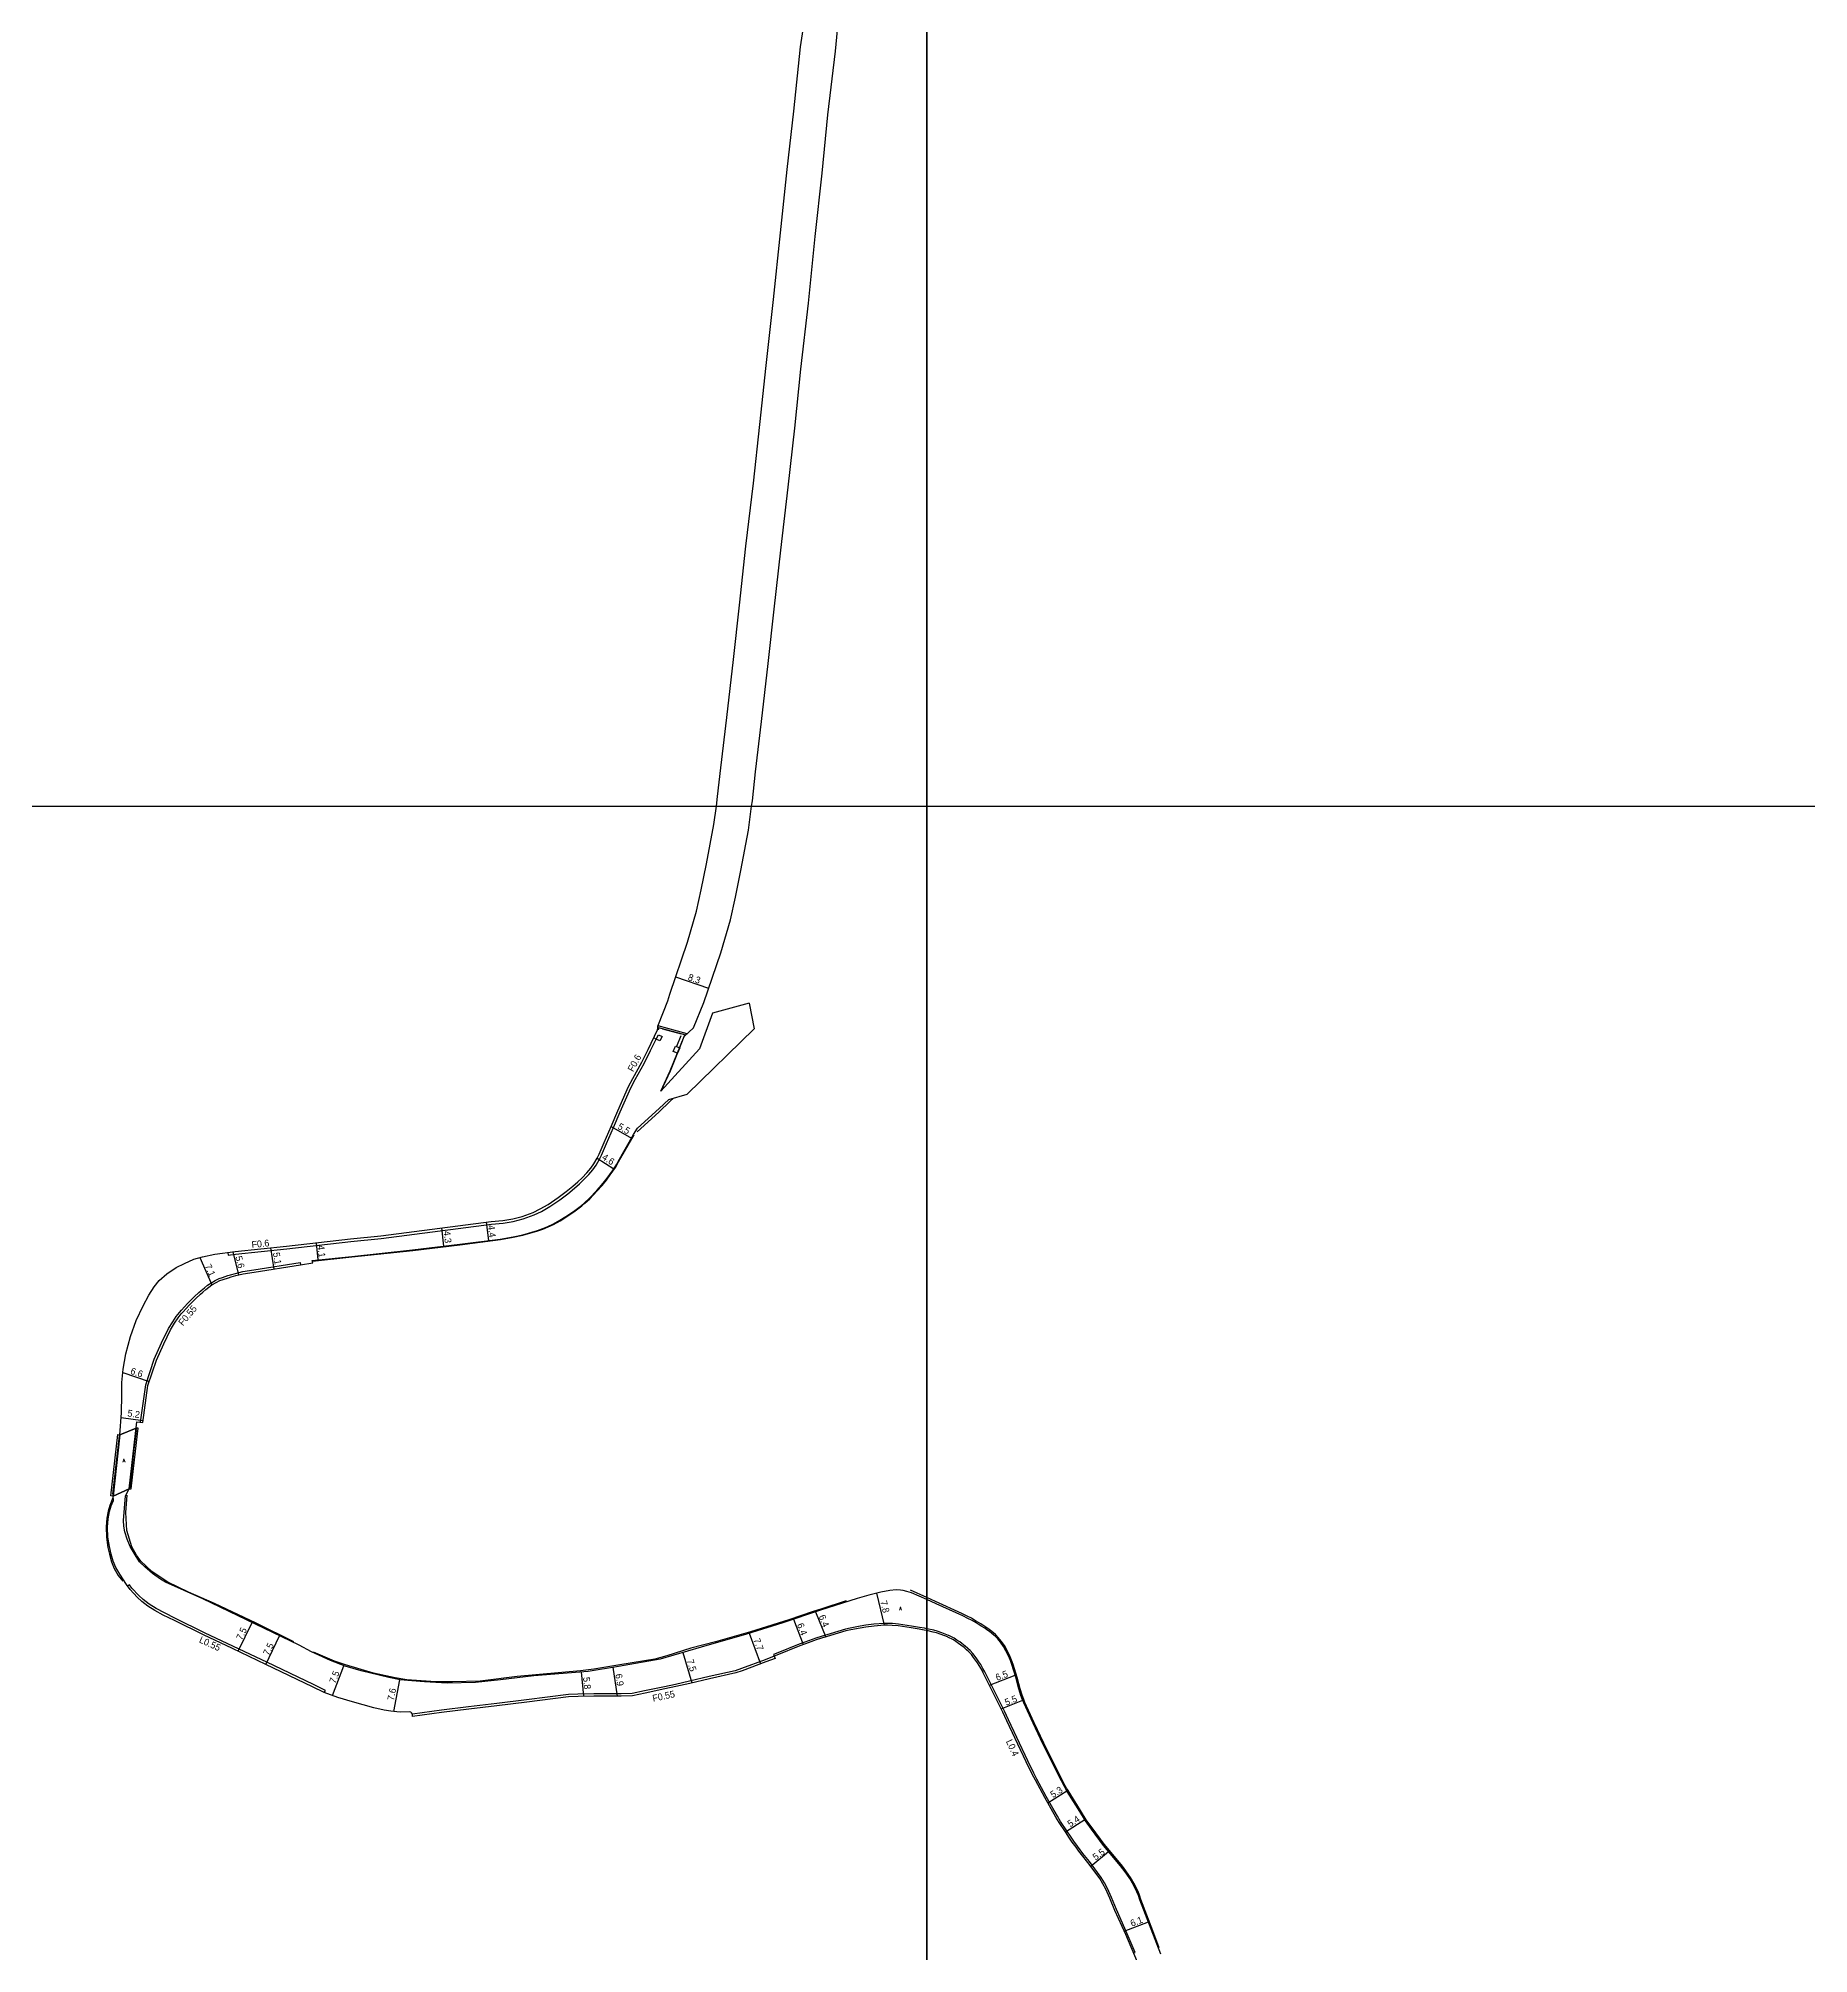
# Model space of a CAD drawing. Header units: metres. Extents: x -26400 to -24800, y -81000 to -78000.
# Drawn here: x -25809.7 to -25391.8, y -80670.9 to -80218.8 of the extents above; entities that cross this region are included whole.
import ezdxf

# ---------------------------------------------------------------- set-up
doc = ezdxf.new("R2010")
doc.units = ezdxf.units.M
doc.header["$LTSCALE"] = 2.5
for name, color, linetype in [('側溝・桝', 7, 'Continuous'), ('図郭', 7, 'Continuous'), ('幅員', 7, 'Continuous'), ('歩道・分離帯・安全施設', 7, 'Continuous'), ('舗装', 7, 'Continuous'), ('道路', 7, 'Continuous')]:
    doc.layers.add(name, color=color, linetype=linetype)
doc.styles.get("Standard").update_dxf_attribs({"font": ''})
doc.styles.add('YOKO_DECO', font='txt.shx', dxfattribs={"bigfont": 'extfont.shx'})
doc.styles.get('Standard').set_extended_font_data('@MS PGothic')

msp = doc.modelspace()

# ---------------------------------------------------------------- linework, layer by layer
at = {"layer": '側溝・桝'}
for points in [[(-25764.99, -80505.4), (-25764.91, -80506.03), (-25763.13, -80505.79), (-25751.05, -80504.5), (-25735.98, -80502.8), (-25728.81, -80502.05), (-25702.72, -80498.71), (-25700.01, -80498.43), (-25697.59, -80498.09), (-25695.29, -80497.48), (-25692.64, -80496.5), (-25690.94, -80495.68), (-25688.95, -80494.57), (-25686.64, -80492.93), (-25684.76, -80491.52), (-25683.12, -80490.22), (-25681.93, -80489.15), (-25680.93, -80488.19), (-25679.75, -80486.99), (-25678.83, -80485.86), (-25678.04, -80484.77), (-25677.21, -80483.39), (-25676.77, -80482.45), (-25675.57, -80479.68), (-25673.93, -80475.86), (-25672.36, -80472.19), (-25669.85, -80466.51), (-25668.84, -80464.58), (-25666.68, -80460.74), (-25665.18, -80457.74), (-25663.86, -80455.02), (-25664.44, -80454.74)], [(-25658.05, -80454.21), (-25659.08, -80456.79)], [(-25785.6, -80545.43), (-25784.37, -80536.67), (-25782.34, -80530.61), (-25780.61, -80526.74), (-25778.95, -80523.35), (-25777.99, -80521.76), (-25777.16, -80520.53), (-25776.37, -80519.55), (-25775.9, -80519.03), (-25774.52, -80517.44), (-25772.9, -80515.84), (-25771.81, -80514.81), (-25771.25, -80514.33), (-25770.51, -80513.73), (-25769.75, -80513.13), (-25769.02, -80512.61), (-25767.99, -80511.98), (-25767.03, -80511.53), (-25766.26, -80511.26), (-25765, -80510.85), (-25764.32, -80510.65), (-25763.2, -80510.33), (-25761.46, -80509.88), (-25758.81, -80509.49), (-25747.92, -80507.74), (-25747.83, -80508.28)], [(-25742.2, -80609.3), (-25741.95, -80608.79), (-25744.72, -80607.4), (-25755.74, -80602.11), (-25763.65, -80598.38), (-25770.48, -80595.14), (-25777.33, -80591.79), (-25779.94, -80590.49), (-25781.89, -80589.42), (-25783.55, -80588.4), (-25784.96, -80587.32), (-25785.99, -80586.38), (-25787.62, -80584.6), (-25788.16, -80583.85), (-25788.62, -80584.18)], [(-25600, -80594.22), (-25600.55, -80594.1), (-25601.73, -80593.88), (-25603.62, -80593.58), (-25606.69, -80593.12), (-25608.12, -80593.01), (-25609.24, -80592.95), (-25610.06, -80592.97), (-25612.46, -80593.14), (-25614.42, -80593.4), (-25615.74, -80593.61), (-25618.05, -80594.07), (-25619.21, -80594.33), (-25622.8, -80595.42), (-25624.95, -80596.04), (-25626.2, -80596.42), (-25628.8, -80597.36), (-25630.1, -80597.85), (-25635.58, -80600.07), (-25636.17, -80600.33), (-25635.99, -80600.72)], [(-25551.18, -80670.78), (-25550.83, -80670.62), (-25552.69, -80666.27), (-25555.22, -80660.52), (-25556.43, -80657.64), (-25557.37, -80655.52), (-25558.07, -80654.21), (-25558.84, -80652.93), (-25559.69, -80651.72), (-25561.62, -80649.15), (-25563.14, -80647.25), (-25563.76, -80646.43), (-25564.39, -80645.55), (-25565.3, -80644.33), (-25565.95, -80643.44), (-25566.92, -80641.92), (-25568.41, -80639.7), (-25569.14, -80638.48), (-25570.27, -80636.55), (-25571.78, -80633.82), (-25573.99, -80629.75), (-25574.72, -80628.33), (-25576.15, -80625.43), (-25580.68, -80615.74), (-25581.66, -80613.69), (-25586.28, -80604.4), (-25586.73, -80603.56), (-25587.26, -80602.69), (-25587.68, -80602.03), (-25588.37, -80601.06), (-25588.79, -80600.47), (-25589.16, -80600.03), (-25589.79, -80599.37), (-25590.32, -80598.89), (-25590.93, -80598.34), (-25591.71, -80597.72), (-25592.23, -80597.31), (-25592.89, -80596.87), (-25593.52, -80596.46), (-25594.81, -80595.81), (-25594.88, -80595.77), (-25596.47, -80595.18), (-25597.58, -80594.8), (-25598.35, -80594.57), (-25600, -80594.22)], [(-25635.99, -80600.72), (-25638.13, -80601.53), (-25643.72, -80603.61), (-25645.21, -80604.13), (-25651.37, -80605.51), (-25656.04, -80606.59), (-25659.34, -80607.36), (-25661.92, -80607.89), (-25666.61, -80608.87), (-25669.54, -80609.51), (-25672.12, -80609.55), (-25678.59, -80609.56), (-25682.33, -80609.64), (-25684.59, -80609.75), (-25694.48, -80611.03), (-25701.52, -80611.85), (-25708.15, -80612.67), (-25714.58, -80613.46), (-25721.42, -80614.41)]]:
    msp.add_lwpolyline(points, dxfattribs=at)
for points in [[(-25663.86, -80455.02), (-25663.36, -80453.97), (-25662.48, -80454.4), (-25662.99, -80455.44)], [(-25658.84, -80458.36), (-25659.85, -80457.96), (-25659.34, -80456.69), (-25658.32, -80457.09)]]:
    msp.add_lwpolyline(points, close=True, dxfattribs=at)
at = {"layer": '図郭'}
for points in [[(-26400, -80400), (-25600, -80400), (-25600, -79800), (-26400, -79800)], [(-25600, -80400), (-24800, -80400), (-24800, -79800), (-25600, -79800)], [(-26400, -80400), (-25600, -80400), (-25600, -81000), (-26400, -81000)], [(-25600, -80400), (-24800, -80400), (-24800, -81000), (-25600, -81000)]]:
    msp.add_lwpolyline(points, close=True, dxfattribs=at)
at = {"layer": '幅員'}
for points in [[(-25651.46, -80443.04), (-25659.27, -80440.36)], [(-25674.5, -80475.62), (-25669.69, -80478.37)], [(-25677.76, -80483.09), (-25673.86, -80485.61)], [(-25704.01, -80498.24), (-25703.45, -80502.57)], [(-25714.55, -80499.59), (-25714.05, -80503.91)], [(-25771.6, -80506.58), (-25768.72, -80513.06)], [(-25763.82, -80505.25), (-25762.43, -80510.69)], [(-25754.92, -80504.28), (-25754.12, -80509.29)], [(-25744.13, -80503.08), (-25743.7, -80507.14)], [(-25789.74, -80533.72), (-25783.51, -80535.81)], [(-25790.12, -80544.37), (-25785, -80545.09)], [(-25611.88, -80585.83), (-25610.04, -80593.4)], [(-25762.53, -80599.54), (-25759.27, -80592.74)], [(-25631.46, -80591.96), (-25629.2, -80597.97)], [(-25626.23, -80590.2), (-25623.84, -80596.17)], [(-25755.98, -80602.62), (-25752.75, -80595.87)], [(-25641.96, -80595.28), (-25639.27, -80602.53)], [(-25657.57, -80599.82), (-25655.49, -80607.02)], [(-25740.29, -80609.98), (-25737.57, -80602.95)], [(-25725.81, -80613.75), (-25724.39, -80606.25)], [(-25681.6, -80604.42), (-25680.99, -80610.15)], [(-25674.1, -80603.32), (-25673.08, -80610.09)], [(-25585.2, -80607.53), (-25579.11, -80605.19)], [(-25582.42, -80613.13), (-25577.34, -80611.09)], [(-25571.44, -80635.32), (-25566.91, -80632.5)], [(-25567.28, -80642.16), (-25562.71, -80639.23)], [(-25561.3, -80650.29), (-25557.07, -80646.79)], [(-25553.39, -80665.59), (-25547.7, -80663.39)]]:
    msp.add_lwpolyline(points, dxfattribs=at)
at = {"layer": '歩道・分離帯・安全施設'}
for points in [[(-25662.71, -80467.23), (-25660.51, -80462.51), (-25657.66, -80455.46)], [(-25668.35, -80476.88), (-25663.23, -80472.23), (-25660.55, -80469.66), (-25659.78, -80468.95)], [(-25745.02, -80507.42), (-25735.67, -80506.43), (-25721.33, -80504.9), (-25710.18, -80503.59), (-25700.64, -80502.34), (-25697.63, -80501.8), (-25695.33, -80501.32), (-25693.16, -80500.71), (-25691.84, -80500.3), (-25690.59, -80499.87), (-25689.35, -80499.35), (-25688.07, -80498.77), (-25686.55, -80497.89), (-25684.47, -80496.61), (-25683.03, -80495.58), (-25681.45, -80494.39), (-25680.69, -80493.75), (-25679.56, -80492.71), (-25677.77, -80490.84), (-25676.65, -80489.55), (-25675.63, -80488.29), (-25674.71, -80487.07), (-25674.08, -80486.21), (-25673.43, -80485.21), (-25673.07, -80484.59), (-25672.73, -80483.97), (-25669.04, -80477.6)], [(-25788.02, -80560.98), (-25787.05, -80551.9), (-25786.5, -80547.42)], [(-25790.59, -80548.66), (-25792.17, -80562.48)], [(-25792.12, -80563.3), (-25792.82, -80565.08), (-25793.21, -80566.42), (-25793.51, -80568.12), (-25793.71, -80570.18), (-25793.63, -80572.59), (-25793.31, -80575.03), (-25792.91, -80576.64), (-25792.42, -80578.39), (-25791.81, -80580), (-25790.85, -80581.65), (-25789.74, -80582.97)], [(-25749.4, -80597.33), (-25758.26, -80592.92), (-25768.1, -80588.29), (-25774.24, -80585.57), (-25779.16, -80583.2), (-25782.89, -80580.73), (-25785.54, -80578.27), (-25786.51, -80576.81), (-25787.63, -80574.9), (-25788.79, -80571.02), (-25789.02, -80566.76), (-25788.76, -80562.67)], [(-25618.99, -80587.6), (-25624.76, -80589.51), (-25626.8, -80590.11), (-25632.54, -80592.07), (-25641.58, -80594.96), (-25649.9, -80597.27), (-25655.66, -80598.83), (-25661.38, -80600.62), (-25664.16, -80601.37), (-25672.44, -80602.71), (-25678.62, -80603.74), (-25681.76, -80604.12), (-25696.69, -80605.5), (-25705.4, -80606.6), (-25711.94, -80606.78), (-25715.9, -80606.74), (-25722.73, -80606.24), (-25725.5, -80605.81), (-25730.61, -80604.67), (-25737.23, -80602.75), (-25739.79, -80601.84), (-25744.75, -80599.74)], [(-25600, -80586.84), (-25603.84, -80585.12)], [(-25545.15, -80669.52), (-25546.62, -80665.56), (-25549.45, -80658.15), (-25549.79, -80657.13), (-25550.14, -80656.25), (-25550.88, -80654.66), (-25551.9, -80652.93), (-25552.45, -80652.11), (-25553.05, -80651.34), (-25553.59, -80650.61), (-25554.14, -80649.89), (-25558.13, -80645.06), (-25560.98, -80641.24), (-25562.35, -80639.3), (-25563.73, -80637.14), (-25566.65, -80632.41), (-25566.99, -80631.85), (-25567.3, -80631.31), (-25568.68, -80628.62), (-25572.34, -80621.22), (-25574.68, -80616.39), (-25576.02, -80613.5), (-25576.84, -80611.63), (-25577.12, -80610.93), (-25577.49, -80609.93), (-25577.96, -80608.41), (-25578.67, -80605.71), (-25579.61, -80602.62), (-25579.97, -80601.63), (-25580.5, -80600.47), (-25581.68, -80598.18), (-25582.44, -80597.11), (-25583.11, -80596.26), (-25583.77, -80595.6), (-25584.65, -80594.87), (-25585.28, -80594.41), (-25585.86, -80593.98), (-25586.42, -80593.58), (-25587.26, -80593.06), (-25588.48, -80592.32), (-25589.45, -80591.75), (-25590.47, -80591.22), (-25591.69, -80590.62), (-25597.97, -80587.75), (-25600, -80586.84)]]:
    msp.add_lwpolyline(points, dxfattribs=at)
at = {"layer": '舗装'}
for points in [[(-25662.37, -80452.61), (-25657.94, -80453.8)], [(-25790.43, -80548.4), (-25786.62, -80546.83)], [(-25788.26, -80561.15), (-25792.07, -80562.89)]]:
    msp.add_lwpolyline(points, dxfattribs=at)
at = {"layer": '道路'}
for points in [[(-25641.34, -80400), (-25641.17, -80398.74), (-25640.4, -80391.91), (-25638.98, -80380.01), (-25637.45, -80366.36), (-25636.02, -80353.52), (-25634.47, -80339.57), (-25632.71, -80324.71), (-25631.18, -80310.78), (-25629.69, -80296.87), (-25627.93, -80281.27), (-25626.34, -80265.57), (-25624.72, -80250.59), (-25623.33, -80236.83), (-25621.58, -80221.8), (-25620.8, -80214.31), (-25619.4, -80205.11), (-25617.24, -80192.66), (-25614.03, -80178.68), (-25610.56, -80166.32), (-25606.49, -80153.48), (-25602.18, -80141.66), (-25600, -80136.39)], [(-25649.67, -80400), (-25649.37, -80397.73), (-25648.6, -80390.96), (-25647.18, -80379.06), (-25645.65, -80365.44), (-25644.23, -80352.61), (-25642.67, -80338.63), (-25640.91, -80323.78), (-25639.39, -80309.89), (-25637.9, -80295.97), (-25636.14, -80280.39), (-25634.55, -80264.71), (-25632.92, -80249.7), (-25631.4, -80235.94), (-25629.77, -80220.75), (-25628.64, -80213.15)], [(-25660.64, -80444.39), (-25656.46, -80432.13), (-25654.34, -80424.83), (-25653.24, -80419.8), (-25652.02, -80413.66), (-25650.26, -80404.35), (-25649.67, -80400)], [(-25652.59, -80446.35), (-25648.59, -80434.62), (-25646.33, -80426.86), (-25645.16, -80421.48), (-25643.91, -80415.24), (-25642.11, -80405.66), (-25641.34, -80400)], [(-25663.52, -80452.81), (-25663.31, -80451.58), (-25661.15, -80445.95), (-25660.64, -80444.39)], [(-25641.9, -80446.57), (-25650.55, -80448.88), (-25653.62, -80457.34), (-25662.77, -80467.3)], [(-25657.23, -80454.43), (-25655.08, -80452.37), (-25652.59, -80446.35)], [(-25641.9, -80446.57), (-25640.72, -80452.57)], [(-25600, -80594.66), (-25600.63, -80594.52), (-25601.8, -80594.3), (-25603.69, -80594), (-25606.74, -80593.54), (-25608.14, -80593.43), (-25609.24, -80593.38), (-25610.04, -80593.4), (-25612.42, -80593.57), (-25614.36, -80593.83), (-25615.72, -80594.04), (-25617.96, -80594.49), (-25619.1, -80594.74), (-25622.69, -80595.84), (-25624.82, -80596.45), (-25626.07, -80596.83), (-25628.65, -80597.76), (-25629.94, -80598.25), (-25635.41, -80600.47), (-25635.99, -80600.72), (-25635.8, -80601.22), (-25637.95, -80602.04), (-25643.54, -80604.11), (-25645.07, -80604.65), (-25651.25, -80606.04), (-25655.92, -80607.11), (-25659.23, -80607.88), (-25661.81, -80608.42), (-25666.5, -80609.39), (-25669.47, -80610.04), (-25672.11, -80610.09), (-25678.58, -80610.1), (-25682.31, -80610.18), (-25684.57, -80610.29), (-25694.41, -80611.56), (-25701.46, -80612.38), (-25708.08, -80613.2), (-25714.51, -80613.99), (-25721.35, -80614.94), (-25721.42, -80614.41), (-25721.61, -80614.09), (-25721.82, -80613.91), (-25722.2, -80613.79), (-25724.27, -80613.88), (-25725.11, -80613.86), (-25726.54, -80613.65), (-25728.11, -80613.42), (-25730.55, -80612.86), (-25735.54, -80611.47), (-25739.02, -80610.44), (-25742.2, -80609.3), (-25744.97, -80607.91), (-25755.98, -80602.62), (-25763.9, -80598.89), (-25770.73, -80595.65), (-25777.58, -80592.3), (-25780.21, -80590.99), (-25782.18, -80589.92), (-25783.85, -80588.89), (-25785.3, -80587.77), (-25786.39, -80586.78), (-25788.06, -80584.96), (-25788.9, -80583.79), (-25790.44, -80581.3), (-25791.41, -80579.72), (-25792.01, -80578.25), (-25792.51, -80576.61), (-25792.92, -80574.83), (-25793.27, -80572.57), (-25793.36, -80570.27), (-25793.2, -80568.27), (-25792.9, -80566.57), (-25792.52, -80565.2), (-25791.97, -80563.92), (-25792.07, -80562.89), (-25790.43, -80548.4), (-25790.04, -80543.25), (-25790.01, -80539.1), (-25789.99, -80536.12), (-25789.66, -80532.93), (-25789.04, -80529.31), (-25787.97, -80525.24), (-25786.61, -80521.44), (-25784.98, -80517.99), (-25783.64, -80515.44), (-25782.4, -80513.51), (-25781.15, -80512.01), (-25779.36, -80510.46), (-25777.16, -80508.97), (-25775.17, -80508), (-25772.99, -80506.99), (-25770.94, -80506.39), (-25768.02, -80505.8), (-25763.21, -80505.17), (-25751.12, -80503.87), (-25736.05, -80502.17), (-25728.89, -80501.43), (-25702.79, -80498.09), (-25700.09, -80497.81), (-25697.7, -80497.47), (-25695.49, -80496.89), (-25692.89, -80495.93), (-25691.26, -80495.11), (-25689.35, -80494.05), (-25687.01, -80492.42), (-25685.14, -80491.03), (-25683.52, -80489.74), (-25682.36, -80488.7), (-25681.35, -80487.73), (-25680.24, -80486.6), (-25679.33, -80485.48), (-25678.57, -80484.43), (-25677.76, -80483.09), (-25677.34, -80482.19), (-25676.14, -80479.43), (-25674.5, -80475.62), (-25672.93, -80471.95), (-25670.42, -80466.24), (-25669.39, -80464.28), (-25667.23, -80460.45), (-25665.74, -80457.46), (-25663.52, -80452.81)], [(-25662.77, -80467.3), (-25660.54, -80462.5), (-25657.23, -80454.43)], [(-25600, -80587.31), (-25603.61, -80585.7), (-25604.67, -80585.43), (-25605.54, -80585.2), (-25606.19, -80585.08), (-25607.22, -80585.05), (-25608.72, -80585.15), (-25610.85, -80585.58), (-25613.67, -80586.25), (-25616.41, -80587.04), (-25625.05, -80589.81), (-25633.97, -80592.81), (-25642.57, -80595.47), (-25653.27, -80598.56), (-25662.94, -80601.39), (-25672.73, -80603.09), (-25679.93, -80604.28), (-25692.76, -80605.36), (-25700.63, -80606.28), (-25706.48, -80606.89), (-25713.21, -80607.06), (-25718.56, -80606.72), (-25721.52, -80606.5), (-25724.26, -80606.28), (-25727, -80605.76), (-25733.49, -80604.14), (-25737.31, -80603.05), (-25740.73, -80601.73), (-25745.19, -80599.63), (-25748.17, -80598.06), (-25770.88, -80587.18), (-25779.65, -80583.25), (-25780.83, -80582.54), (-25782.78, -80581.16), (-25784.57, -80579.6), (-25785.8, -80578.4), (-25786.65, -80577.14), (-25788.03, -80574.76), (-25788.73, -80573.06), (-25789.25, -80571.37), (-25789.5, -80569.99), (-25789.59, -80568.65), (-25789.1, -80562.86), (-25788.26, -80561.15), (-25786.45, -80545.33), (-25785.06, -80545.49), (-25783.84, -80536.8), (-25781.83, -80530.81), (-25780.12, -80526.97), (-25778.47, -80523.61), (-25777.53, -80522.05), (-25776.72, -80520.85), (-25775.96, -80519.9), (-25775.5, -80519.39), (-25774.12, -80517.81), (-25772.52, -80516.22), (-25771.45, -80515.21), (-25770.91, -80514.75), (-25770.17, -80514.16), (-25769.43, -80513.57), (-25768.72, -80513.06), (-25767.73, -80512.46), (-25766.83, -80512.03), (-25766.09, -80511.78), (-25764.84, -80511.36), (-25764.17, -80511.17), (-25763.06, -80510.85), (-25761.36, -80510.41), (-25758.73, -80510.03), (-25747.83, -80508.28), (-25744.95, -80507.83), (-25745.04, -80507.29), (-25735.68, -80506.3), (-25721.35, -80504.76), (-25710.2, -80503.46), (-25700.66, -80502.21), (-25697.66, -80501.67), (-25695.36, -80501.19), (-25693.2, -80500.58), (-25691.88, -80500.17), (-25690.64, -80499.74), (-25689.41, -80499.22), (-25688.14, -80498.65), (-25686.62, -80497.78), (-25684.55, -80496.5), (-25683.11, -80495.47), (-25681.53, -80494.28), (-25680.78, -80493.65), (-25679.66, -80492.61), (-25677.88, -80490.75), (-25676.76, -80489.46), (-25675.74, -80488.2), (-25674.82, -80486.99), (-25674.2, -80486.13), (-25673.55, -80485.14), (-25673.19, -80484.52), (-25672.85, -80483.9), (-25669.19, -80477.5), (-25668.26, -80476.03), (-25663.15, -80471.38), (-25660.91, -80469.26)], [(-25544.72, -80671.07), (-25549.72, -80658.18), (-25550.06, -80657.17), (-25550.39, -80656.34), (-25551.09, -80654.81), (-25552.09, -80653.15), (-25552.6, -80652.38), (-25553.18, -80651.63), (-25553.72, -80650.89), (-25554.26, -80650.19), (-25558.25, -80645.36), (-25561.12, -80641.51), (-25562.51, -80639.54), (-25563.91, -80637.36), (-25566.83, -80632.62), (-25567.19, -80632.05), (-25567.51, -80631.47), (-25568.9, -80628.76), (-25572.57, -80621.35), (-25574.92, -80616.51), (-25576.26, -80613.6), (-25577.09, -80611.71), (-25577.38, -80610.99), (-25577.77, -80609.95), (-25578.25, -80608.38), (-25578.96, -80605.68), (-25579.89, -80602.63), (-25580.23, -80601.7), (-25580.73, -80600.6), (-25581.87, -80598.39), (-25582.58, -80597.38), (-25583.2, -80596.6), (-25583.79, -80596.01), (-25584.61, -80595.33), (-25585.22, -80594.89), (-25585.8, -80594.46), (-25586.33, -80594.08), (-25587.14, -80593.57), (-25588.35, -80592.84), (-25589.29, -80592.29), (-25590.28, -80591.78), (-25591.48, -80591.19), (-25597.75, -80588.32), (-25600, -80587.31)], [(-25550.29, -80672.9), (-25553.02, -80666.42), (-25555.61, -80660.69), (-25556.8, -80657.81), (-25557.74, -80655.7), (-25558.43, -80654.4), (-25559.17, -80653.19), (-25560.03, -80651.97), (-25561.96, -80649.41), (-25563.48, -80647.51), (-25564.1, -80646.68), (-25564.74, -80645.8), (-25565.65, -80644.59), (-25566.3, -80643.68), (-25567.28, -80642.16), (-25568.78, -80639.93), (-25569.51, -80638.7), (-25570.65, -80636.76), (-25572.15, -80634.03), (-25574.37, -80629.95), (-25575.1, -80628.52), (-25576.54, -80625.62), (-25581.07, -80615.92), (-25582.05, -80613.88), (-25586.66, -80604.59), (-25587.11, -80603.78), (-25587.63, -80602.91), (-25588.03, -80602.27), (-25588.72, -80601.31), (-25589.13, -80600.73), (-25589.48, -80600.32), (-25590.09, -80599.67), (-25590.61, -80599.21), (-25591.21, -80598.67), (-25591.98, -80598.05), (-25592.48, -80597.66), (-25593.13, -80597.22), (-25593.73, -80596.83), (-25595.02, -80596.19), (-25595.07, -80596.16), (-25596.61, -80595.59), (-25597.71, -80595.21), (-25598.46, -80594.99), (-25600, -80594.66)]]:
    msp.add_lwpolyline(points, dxfattribs=at)
for points in [[(-25663.24, -80452.38), (-25663.4, -80452.85), (-25663.46, -80451.78), (-25656.61, -80453.67), (-25657.23, -80454.43), (-25657.09, -80454.03)], [(-25792.07, -80562.89), (-25788.26, -80561.15), (-25786.62, -80546.83), (-25790.43, -80548.4)], [(-25786.62, -80546.83), (-25788.26, -80561.15), (-25787.81, -80561.2), (-25786.17, -80546.88)], [(-25790.43, -80548.4), (-25792.07, -80562.89), (-25792.56, -80562.84), (-25790.93, -80548.35)]]:
    msp.add_lwpolyline(points, close=True, dxfattribs=at)
at = {"layer": '道路', "flags": 128}
msp.add_lwpolyline([(-25660.91, -80469.26), (-25656.55, -80468.05), (-25640.72, -80452.57)], dxfattribs=at)

# ---------------------------------------------------------------- texts
at = {"layer": '側溝・桝'}
for s, rotation, p in [('F0.6', 61, (-25669.32, -80462.87)), ('F0.6', 6, (-25759.29, -80504.35)), ('F0.55', 50, (-25775.59, -80522.82)), ('L0.55', 335.3415, (-25771.91, -80597.37)), ('F0.55', 12, (-25664.57, -80611.45)), ('L0.4', 295, (-25581.36, -80620.8))]:
    msp.add_text(s, height=1.6, rotation=rotation, dxfattribs=at).set_placement(p)
at = {"layer": '幅員'}
for s, rotation, p in [('8.3', 341.0516, (-25656.5, -80441.05)), ('5.5', 330, (-25673.13, -80476.12)), ('4.6', 327, (-25676.83, -80483.28)), ('4.3', 277, (-25714.09, -80500.37)), ('4.4', 277, (-25703.62, -80499.02)), ('5.6', 284, (-25763.22, -80506.43)), ('5.1', 279, (-25754.34, -80505.48)), ('4.1', 276, (-25743.81, -80503.74)), ('7.1', 294, (-25770.48, -80508.57)), ('6.6', 341, (-25788.11, -80534.01)), ('5.2', 352, (-25788.74, -80544.07)), ('7.8', 284, (-25611.01, -80587.77)), ('6.4', 291, (-25630.67, -80593.24)), ('6.4', 292, (-25625.55, -80591.3)), ('7.5', 64, (-25761.66, -80597.03)), ('7.5', 64, (-25755.31, -80600.67)), ('7.7', 290, (-25640.95, -80596.79)), ('7.5', 286, (-25656.65, -80601.66)), ('7.5', 69, (-25739.6, -80607.26)), ('5.8', 276, (-25681.15, -80605.69)), ('6.9', 279, (-25673.53, -80604.96)), ('6.5', 21, (-25583.4, -80606.54)), ('7.6', 79, (-25725.78, -80611.27)), ('5.5', 22, (-25581.2, -80612.42)), ('5.3', 32, (-25570.21, -80634.22)), ('5.4', 33, (-25566.14, -80641.12)), ('5.5', 36, (-25560.14, -80648.96)), ('6.1', 21, (-25551.58, -80664.58))]:
    msp.add_text(s, height=1.6, rotation=rotation, dxfattribs=at).set_placement(p)
at = {"layer": '舗装', "style": 'YOKO_DECO'}
for p in [(-25789.79, -80554.87, 786.5), (-25606.48, -80589.8, 797.59)]:
    msp.add_text('A', height=0.75, dxfattribs=at).set_placement(p)

doc.saveas('drawing.dxf')
